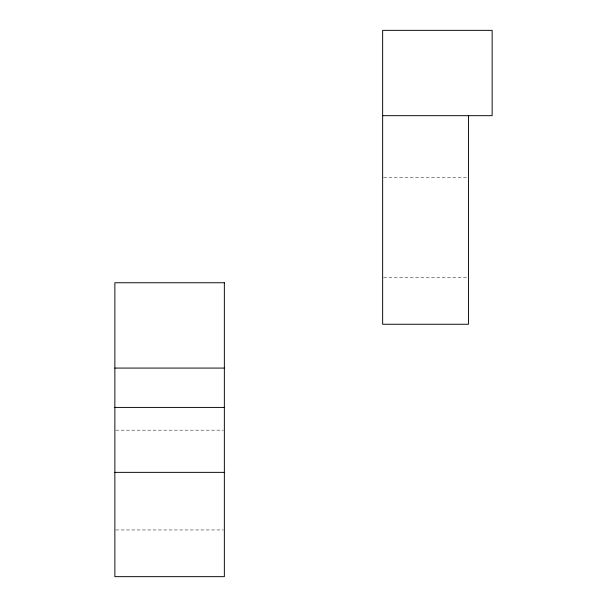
<?xml version="1.0" encoding="UTF-8"?>
<svg xmlns="http://www.w3.org/2000/svg" width="607" height="607" viewBox="0 0 607 607"><rect width="100%" height="100%" fill="white"/><g stroke="black" fill="none" stroke-linecap="round" stroke-linejoin="round"><path stroke-width="0.46" stroke-dasharray="3.04 2.28" d="M383.586 177.775L467.496 177.775M383.586 277.558L467.496 277.558M115.8 430.173L223.414 430.173M115.8 529.957L223.414 529.957"/><path stroke-width="0.91" d="M382.645 115.679L492.14 115.679L492.14 30.35L382.645 30.35L382.645 324.252L468.445 324.252L468.445 115.679M114.86 368.077L224.355 368.077M114.86 407.418L224.355 407.418M114.86 472.36L224.355 472.36M224.355 282.748L114.86 282.748L114.86 576.65L224.355 576.65L224.355 282.748"/></g></svg>
